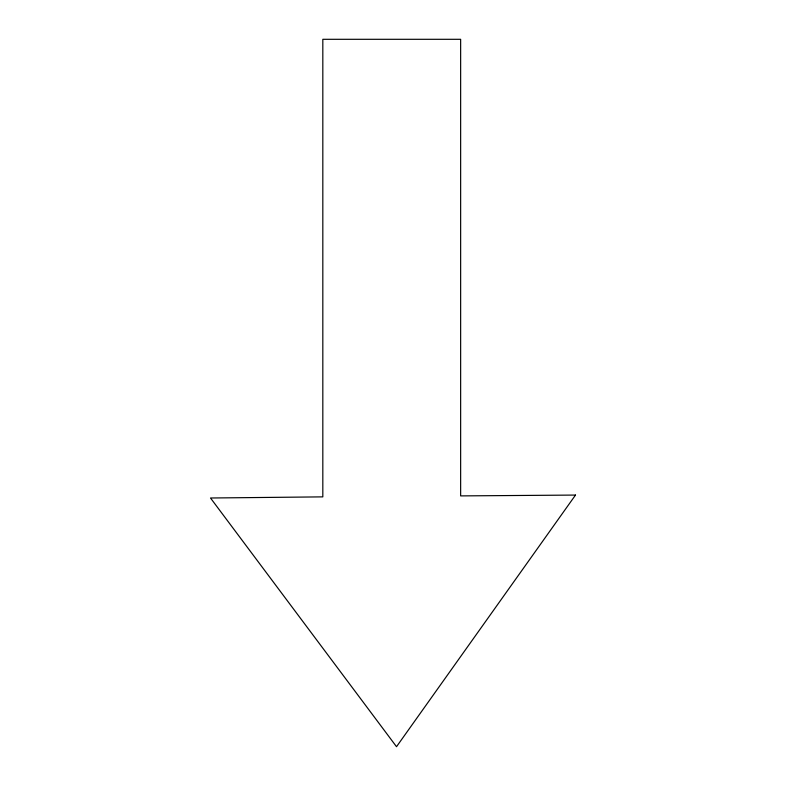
<?xml version="1.0" encoding="UTF-8"?>
<svg xmlns="http://www.w3.org/2000/svg" width="786" height="786" viewBox="0 0 786 786"><rect width="100%" height="100%" fill="white"/><g stroke="black" fill="none" stroke-linecap="round" stroke-linejoin="round"><path stroke-width="1.18" d="M575.499 495.072L396.517 746.7L210.501 498L322.82 496.87L322.82 39.3L460.645 39.3L460.645 495.897L575.499 495.072"/></g></svg>
